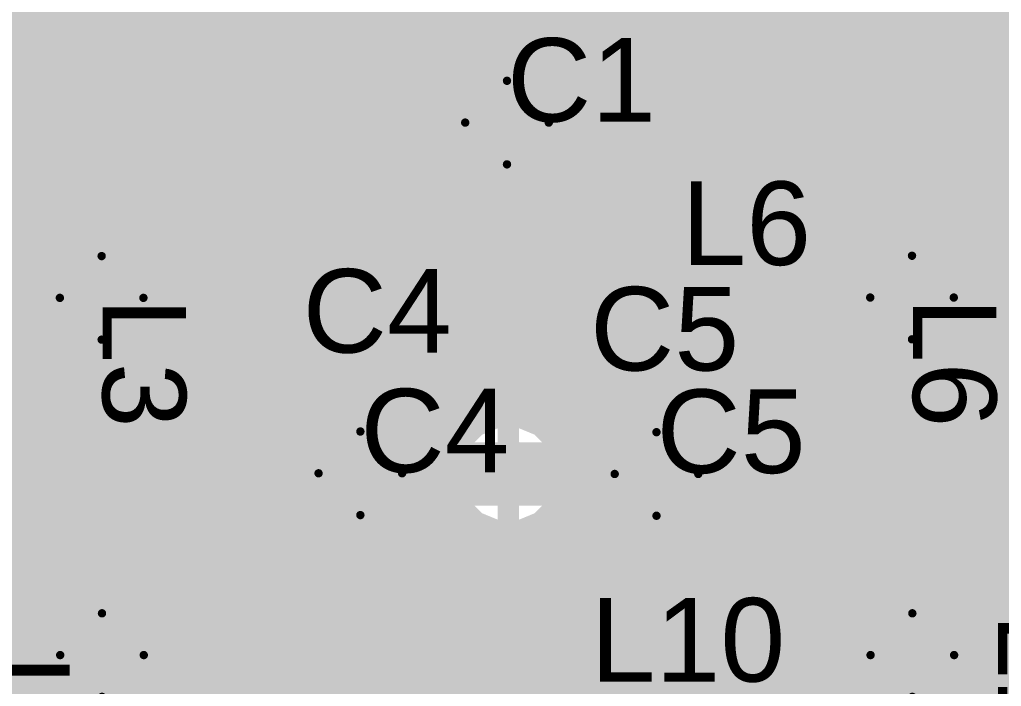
# Model space of a CAD drawing. Header units: inches. Extents: x -7.9 to 57.8, y -0.2 to 50.3.
# Drawn here: x 6.64 to 18.39, y 20.5 to 28.48 of the extents above; entities that cross this region are included whole.
import ezdxf

# ---------------------------------------------------------------- set-up
doc = ezdxf.new("R2010")
doc.units = ezdxf.units.IN
for name, color, linetype in [('Bottom Layer', 5, 'Continuous'), ('Bottom Solder', 6, 'Continuous'), ('Top 3D Body', 56, 'Continuous'), ('Top Assembly', 56, 'Continuous'), ('Top Component Center', 56, 'Continuous'), ('Top Courtyard', 56, 'Continuous'), ('Top Layer', 1, 'Continuous'), ('Top Overlay', 2, 'Continuous'), ('Top Paste', 8, 'Continuous'), ('Top Solder', 216, 'Continuous'), ('Via Holes', 16, 'Continuous')]:
    doc.layers.add(name, color=color, linetype=linetype)
doc.styles.add('Arial', font='', dxfattribs={"height": 0.2})
doc.styles.get('Arial').set_extended_font_data('Arial')

# ---------------------------------------------------------------- blocks, each defined once
blk = doc.blocks.new('FP_GJM155_0_05_IPC_C_1')
at = {"layer": 'Top Layer'}
for points in [[(-0.636, 0.236), (-0.121, 0.236), (-0.121, -0.236), (-0.636, -0.236)], [(0.121, 0.236), (0.636, 0.236), (0.636, -0.236), (0.121, -0.236)]]:
    blk.add_hatch(color=1, dxfattribs=at).paths.add_polyline_path(points)
at = {"layer": 'Top Paste'}
for points in [[(-0.636, 0.236), (-0.121, 0.236), (-0.121, -0.236), (-0.636, -0.236)], [(0.121, 0.236), (0.636, 0.236), (0.636, -0.236), (0.121, -0.236)]]:
    blk.add_hatch(color=8, dxfattribs=at).paths.add_polyline_path(points)
at = {"layer": 'Top Solder'}
for points in [[(-0.636, 0.236), (-0.121, 0.236), (-0.121, -0.236), (-0.636, -0.236)], [(0.121, 0.236), (0.636, 0.236), (0.636, -0.236), (0.121, -0.236)]]:
    blk.add_hatch(color=216, dxfattribs=at).paths.add_polyline_path(points)
at = {"layer": 'Top 3D Body', "const_width": 0.2}
for points in [[(-0.5, -0.25), (-0.5, 0.25)], [(-0.5, 0.25), (0.5, 0.25)], [(0.5, -0.25), (0.5, 0.25)], [(-0.5, -0.25), (0.5, -0.25)]]:
    blk.add_lwpolyline(points, dxfattribs=at)
at = {"layer": 'Top 3D Body', "const_width": 0.1}
for points in [[(-0.55, 0.25, 1), (-0.45, 0.25, 1)], [(-0.55, 0.25, 1), (-0.45, 0.25, 1)], [(0.45, 0.25, 1), (0.55, 0.25, 1)], [(0.45, 0.25, 1), (0.55, 0.25, 1)], [(-0.55, -0.25, 1), (-0.45, -0.25, 1)], [(-0.55, -0.25, 1), (-0.45, -0.25, 1)], [(0.45, -0.25, 1), (0.55, -0.25, 1)], [(0.45, -0.25, 1), (0.55, -0.25, 1)]]:
    blk.add_lwpolyline(points, format="xyb", close=True, dxfattribs=at)
at = {"layer": 'Top Assembly', "const_width": 0.2}
for points in [[(-0.736, -0.375), (-0.736, 0.375)], [(-0.736, 0.375), (0.736, 0.375)], [(0.736, -0.375), (0.736, 0.375)], [(-0.736, -0.375), (0.736, -0.375)]]:
    blk.add_lwpolyline(points, dxfattribs=at)
at = {"layer": 'Top Assembly', "const_width": 0.1}
for points in [[(-0.786, 0.375, 1), (-0.686, 0.375, 1)], [(-0.786, 0.375, 1), (-0.686, 0.375, 1)], [(0.686, 0.375, 1), (0.786, 0.375, 1)], [(0.686, 0.375, 1), (0.786, 0.375, 1)], [(-0.786, -0.375, 1), (-0.686, -0.375, 1)], [(-0.786, -0.375, 1), (-0.686, -0.375, 1)], [(0.686, -0.375, 1), (0.786, -0.375, 1)], [(0.686, -0.375, 1), (0.786, -0.375, 1)]]:
    blk.add_lwpolyline(points, format="xyb", close=True, dxfattribs=at)
at = {"layer": 'Top Component Center', "const_width": 0.1}
for points in [[(0, -0.5), (0, 0.5)], [(-0.5, 0), (0.5, 0)]]:
    blk.add_lwpolyline(points, dxfattribs=at)
at = {"layer": 'Top Component Center', "const_width": 0.05}
for points in [[(-0.025, 0.5, 1), (0.025, 0.5, 1)], [(-0.525, 0, 1), (-0.475, 0, 1)], [(0.475, 0, 1), (0.525, 0, 1)], [(-0.025, -0.5, 1), (0.025, -0.5, 1)]]:
    blk.add_lwpolyline(points, format="xyb", close=True, dxfattribs=at)
at = {"layer": 'Top Courtyard', "const_width": 0.2}
for points in [[(-0.736, -0.375), (-0.736, 0.375)], [(-0.736, 0.375), (0.736, 0.375)], [(0.736, -0.375), (0.736, 0.375)], [(-0.736, -0.375), (0.736, -0.375)]]:
    blk.add_lwpolyline(points, dxfattribs=at)
at = {"layer": 'Top Courtyard', "const_width": 0.1}
for points in [[(-0.786, 0.375, 1), (-0.686, 0.375, 1)], [(-0.786, 0.375, 1), (-0.686, 0.375, 1)], [(0.686, 0.375, 1), (0.786, 0.375, 1)], [(0.686, 0.375, 1), (0.786, 0.375, 1)], [(-0.786, -0.375, 1), (-0.686, -0.375, 1)], [(-0.786, -0.375, 1), (-0.686, -0.375, 1)], [(0.686, -0.375, 1), (0.786, -0.375, 1)], [(0.686, -0.375, 1), (0.786, -0.375, 1)]]:
    blk.add_lwpolyline(points, format="xyb", close=True, dxfattribs=at)
at = {"layer": 'Top Overlay', "const_width": 0.2}
for points in [[(-0.636, 0.675), (0.636, 0.675)], [(-0.636, -0.675), (0.636, -0.675)]]:
    blk.add_lwpolyline(points, dxfattribs=at)
at = {"layer": 'Top Overlay', "const_width": 0.1}
for points in [[(-0.686, 0.675, 1), (-0.586, 0.675, 1)], [(0.586, 0.675, 1), (0.686, 0.675, 1)], [(-0.686, -0.675, 1), (-0.586, -0.675, 1)], [(0.586, -0.675, 1), (0.686, -0.675, 1)]]:
    blk.add_lwpolyline(points, format="xyb", close=True, dxfattribs=at)
at = {"layer": 'Top Assembly', "style": 'Arial'}
blk.add_text('C4', height=1, dxfattribs=at).set_placement((0, 0.011))
blk = doc.blocks.new('FP_LQG15WH_02_IPC_A_17')
at = {"layer": 'Top Layer'}
for points in [[(-0.836, 0.386), (-0.209, 0.386), (-0.209, -0.386), (-0.836, -0.386)], [(0.209, 0.386), (0.836, 0.386), (0.836, -0.386), (0.209, -0.386)]]:
    blk.add_hatch(color=1, dxfattribs=at).paths.add_polyline_path(points)
at = {"layer": 'Top Paste'}
for points in [[(-0.836, 0.386), (-0.209, 0.386), (-0.209, -0.386), (-0.836, -0.386)], [(0.209, 0.386), (0.836, 0.386), (0.836, -0.386), (0.209, -0.386)]]:
    blk.add_hatch(color=8, dxfattribs=at).paths.add_polyline_path(points)
at = {"layer": 'Top Solder'}
for points in [[(-0.836, 0.386), (-0.209, 0.386), (-0.209, -0.386), (-0.836, -0.386)], [(0.209, 0.386), (0.836, 0.386), (0.836, -0.386), (0.209, -0.386)]]:
    blk.add_hatch(color=216, dxfattribs=at).paths.add_polyline_path(points)
at = {"layer": 'Top 3D Body', "const_width": 0.2}
for points in [[(0.5, 0.3), (-0.5, 0.3)], [(-0.5, -0.3), (-0.5, 0.3)], [(0.5, -0.3), (0.5, 0.3)], [(0.5, -0.3), (-0.5, -0.3)]]:
    blk.add_lwpolyline(points, dxfattribs=at)
at = {"layer": 'Top 3D Body', "const_width": 0.1}
for points in [[(-0.55, 0.3, 1), (-0.45, 0.3, 1)], [(-0.55, 0.3, 1), (-0.45, 0.3, 1)], [(0.45, 0.3, 1), (0.55, 0.3, 1)], [(0.45, 0.3, 1), (0.55, 0.3, 1)], [(-0.55, -0.3, 1), (-0.45, -0.3, 1)], [(-0.55, -0.3, 1), (-0.45, -0.3, 1)], [(0.45, -0.3, 1), (0.55, -0.3, 1)], [(0.45, -0.3, 1), (0.55, -0.3, 1)]]:
    blk.add_lwpolyline(points, format="xyb", close=True, dxfattribs=at)
at = {"layer": 'Top Assembly', "const_width": 0.2}
for points in [[(1.036, 0.586), (-1.036, 0.586)], [(-1.036, -0.586), (-1.036, 0.586)], [(1.036, -0.586), (1.036, 0.586)], [(1.036, -0.586), (-1.036, -0.586)]]:
    blk.add_lwpolyline(points, dxfattribs=at)
at = {"layer": 'Top Assembly', "const_width": 0.1}
for points in [[(-1.086, 0.586, 1), (-0.986, 0.586, 1)], [(-1.086, 0.586, 1), (-0.986, 0.586, 1)], [(0.986, 0.586, 1), (1.086, 0.586, 1)], [(0.986, 0.586, 1), (1.086, 0.586, 1)], [(-1.086, -0.586, 1), (-0.986, -0.586, 1)], [(-1.086, -0.586, 1), (-0.986, -0.586, 1)], [(0.986, -0.586, 1), (1.086, -0.586, 1)], [(0.986, -0.586, 1), (1.086, -0.586, 1)]]:
    blk.add_lwpolyline(points, format="xyb", close=True, dxfattribs=at)
at = {"layer": 'Top Component Center', "const_width": 0.1}
for points in [[(0, -0.5), (0, 0.5)], [(0.5, 0), (-0.5, 0)]]:
    blk.add_lwpolyline(points, dxfattribs=at)
at = {"layer": 'Top Component Center', "const_width": 0.05}
for points in [[(-0.025, 0.5, 1), (0.025, 0.5, 1)], [(-0.525, 0, 1), (-0.475, 0, 1)], [(0.475, 0, 1), (0.525, 0, 1)], [(-0.025, -0.5, 1), (0.025, -0.5, 1)]]:
    blk.add_lwpolyline(points, format="xyb", close=True, dxfattribs=at)
at = {"layer": 'Top Courtyard', "const_width": 0.2}
for points in [[(1.036, 0.586), (-1.036, 0.586)], [(-1.036, -0.586), (-1.036, 0.586)], [(1.036, -0.586), (1.036, 0.586)], [(1.036, -0.586), (-1.036, -0.586)]]:
    blk.add_lwpolyline(points, dxfattribs=at)
at = {"layer": 'Top Courtyard', "const_width": 0.1}
for points in [[(-1.086, 0.586, 1), (-0.986, 0.586, 1)], [(-1.086, 0.586, 1), (-0.986, 0.586, 1)], [(0.986, 0.586, 1), (1.086, 0.586, 1)], [(0.986, 0.586, 1), (1.086, 0.586, 1)], [(-1.086, -0.586, 1), (-0.986, -0.586, 1)], [(-1.086, -0.586, 1), (-0.986, -0.586, 1)], [(0.986, -0.586, 1), (1.086, -0.586, 1)], [(0.986, -0.586, 1), (1.086, -0.586, 1)]]:
    blk.add_lwpolyline(points, format="xyb", close=True, dxfattribs=at)
at = {"layer": 'Top Overlay', "const_width": 0.2}
for points in [[(0.836, 0.786), (-0.836, 0.786)], [(0.836, -0.786), (-0.836, -0.786)]]:
    blk.add_lwpolyline(points, dxfattribs=at)
at = {"layer": 'Top Overlay'}
for points, const_width in [([(-0.886, 0.786, 1), (-0.786, 0.786, 1)], 0.1), ([(0.786, 0.786, 1), (0.886, 0.786, 1)], 0.1), ([(-1.411, 0, 1), (-1.661, 0, 1)], 0.25), ([(-1.724, 0, 1), (-1.599, 0, 1)], 0.125), ([(-1.474, 0, 1), (-1.349, 0, 1)], 0.125), ([(-0.886, -0.786, 1), (-0.786, -0.786, 1)], 0.1), ([(0.786, -0.786, 1), (0.886, -0.786, 1)], 0.1)]:
    blk.add_lwpolyline(points, format="xyb", close=True, dxfattribs=dict(at, const_width=const_width))
at = {"layer": 'Top Assembly', "style": 'Arial'}
blk.add_text('L8', height=1, dxfattribs=at).set_placement((0, -1.386))
blk = doc.blocks.new('FP_LQG15WH_02_IPC_A_18')
at = {"layer": 'Top Layer'}
for points in [[(-0.836, 0.386), (-0.209, 0.386), (-0.209, -0.386), (-0.836, -0.386)], [(0.209, 0.386), (0.836, 0.386), (0.836, -0.386), (0.209, -0.386)]]:
    blk.add_hatch(color=1, dxfattribs=at).paths.add_polyline_path(points)
at = {"layer": 'Top Paste'}
for points in [[(-0.836, 0.386), (-0.209, 0.386), (-0.209, -0.386), (-0.836, -0.386)], [(0.209, 0.386), (0.836, 0.386), (0.836, -0.386), (0.209, -0.386)]]:
    blk.add_hatch(color=8, dxfattribs=at).paths.add_polyline_path(points)
at = {"layer": 'Top Solder'}
for points in [[(-0.836, 0.386), (-0.209, 0.386), (-0.209, -0.386), (-0.836, -0.386)], [(0.209, 0.386), (0.836, 0.386), (0.836, -0.386), (0.209, -0.386)]]:
    blk.add_hatch(color=216, dxfattribs=at).paths.add_polyline_path(points)
at = {"layer": 'Top 3D Body', "const_width": 0.2}
for points in [[(-0.5, -0.3), (-0.5, 0.3)], [(0.5, 0.3), (-0.5, 0.3)], [(0.5, -0.3), (0.5, 0.3)], [(0.5, -0.3), (-0.5, -0.3)]]:
    blk.add_lwpolyline(points, dxfattribs=at)
at = {"layer": 'Top 3D Body', "const_width": 0.1}
for points in [[(-0.55, 0.3, 1), (-0.45, 0.3, 1)], [(-0.55, 0.3, 1), (-0.45, 0.3, 1)], [(0.45, 0.3, 1), (0.55, 0.3, 1)], [(0.45, 0.3, 1), (0.55, 0.3, 1)], [(-0.55, -0.3, 1), (-0.45, -0.3, 1)], [(-0.55, -0.3, 1), (-0.45, -0.3, 1)], [(0.45, -0.3, 1), (0.55, -0.3, 1)], [(0.45, -0.3, 1), (0.55, -0.3, 1)]]:
    blk.add_lwpolyline(points, format="xyb", close=True, dxfattribs=at)
at = {"layer": 'Top Assembly', "const_width": 0.2}
for points in [[(-1.036, -0.586), (-1.036, 0.586)], [(1.036, 0.586), (-1.036, 0.586)], [(1.036, -0.586), (1.036, 0.586)], [(1.036, -0.586), (-1.036, -0.586)]]:
    blk.add_lwpolyline(points, dxfattribs=at)
at = {"layer": 'Top Assembly', "const_width": 0.1}
for points in [[(-1.086, 0.586, 1), (-0.986, 0.586, 1)], [(-1.086, 0.586, 1), (-0.986, 0.586, 1)], [(0.986, 0.586, 1), (1.086, 0.586, 1)], [(0.986, 0.586, 1), (1.086, 0.586, 1)], [(-1.086, -0.586, 1), (-0.986, -0.586, 1)], [(-1.086, -0.586, 1), (-0.986, -0.586, 1)], [(0.986, -0.586, 1), (1.086, -0.586, 1)], [(0.986, -0.586, 1), (1.086, -0.586, 1)]]:
    blk.add_lwpolyline(points, format="xyb", close=True, dxfattribs=at)
at = {"layer": 'Top Component Center', "const_width": 0.1}
for points in [[(0, -0.5), (0, 0.5)], [(0.5, 0), (-0.5, 0)]]:
    blk.add_lwpolyline(points, dxfattribs=at)
at = {"layer": 'Top Component Center', "const_width": 0.05}
for points in [[(-0.025, 0.5, 1), (0.025, 0.5, 1)], [(-0.525, 0, 1), (-0.475, 0, 1)], [(0.475, 0, 1), (0.525, 0, 1)], [(-0.025, -0.5, 1), (0.025, -0.5, 1)]]:
    blk.add_lwpolyline(points, format="xyb", close=True, dxfattribs=at)
at = {"layer": 'Top Courtyard', "const_width": 0.2}
for points in [[(-1.036, -0.586), (-1.036, 0.586)], [(1.036, 0.586), (-1.036, 0.586)], [(1.036, -0.586), (1.036, 0.586)], [(1.036, -0.586), (-1.036, -0.586)]]:
    blk.add_lwpolyline(points, dxfattribs=at)
at = {"layer": 'Top Courtyard', "const_width": 0.1}
for points in [[(-1.086, 0.586, 1), (-0.986, 0.586, 1)], [(-1.086, 0.586, 1), (-0.986, 0.586, 1)], [(0.986, 0.586, 1), (1.086, 0.586, 1)], [(0.986, 0.586, 1), (1.086, 0.586, 1)], [(-1.086, -0.586, 1), (-0.986, -0.586, 1)], [(-1.086, -0.586, 1), (-0.986, -0.586, 1)], [(0.986, -0.586, 1), (1.086, -0.586, 1)], [(0.986, -0.586, 1), (1.086, -0.586, 1)]]:
    blk.add_lwpolyline(points, format="xyb", close=True, dxfattribs=at)
at = {"layer": 'Top Overlay', "const_width": 0.2}
for points in [[(0.836, 0.786), (-0.836, 0.786)], [(0.836, -0.786), (-0.836, -0.786)]]:
    blk.add_lwpolyline(points, dxfattribs=at)
at = {"layer": 'Top Overlay'}
for points, const_width in [([(-0.886, 0.786, 1), (-0.786, 0.786, 1)], 0.1), ([(0.786, 0.786, 1), (0.886, 0.786, 1)], 0.1), ([(-1.411, 0, 1), (-1.661, 0, 1)], 0.25), ([(-1.724, 0, 1), (-1.599, 0, 1)], 0.125), ([(-1.474, 0, 1), (-1.349, 0, 1)], 0.125), ([(-0.886, -0.786, 1), (-0.786, -0.786, 1)], 0.1), ([(0.786, -0.786, 1), (0.886, -0.786, 1)], 0.1)]:
    blk.add_lwpolyline(points, format="xyb", close=True, dxfattribs=dict(at, const_width=const_width))
at = {"layer": 'Top Assembly', "style": 'Arial'}
blk.add_text('L10', height=1, dxfattribs=at).set_placement((-0.5, 1.027))
blk = doc.blocks.new('FP_GJM155_0_05_IPC_C_20')
at = {"layer": 'Top Layer'}
for points in [[(-0.636, 0.236), (-0.121, 0.236), (-0.121, -0.236), (-0.636, -0.236)], [(0.121, 0.236), (0.636, 0.236), (0.636, -0.236), (0.121, -0.236)]]:
    blk.add_hatch(color=1, dxfattribs=at).paths.add_polyline_path(points)
at = {"layer": 'Top Paste'}
for points in [[(-0.636, 0.236), (-0.121, 0.236), (-0.121, -0.236), (-0.636, -0.236)], [(0.121, 0.236), (0.636, 0.236), (0.636, -0.236), (0.121, -0.236)]]:
    blk.add_hatch(color=8, dxfattribs=at).paths.add_polyline_path(points)
at = {"layer": 'Top Solder'}
for points in [[(-0.636, 0.236), (-0.121, 0.236), (-0.121, -0.236), (-0.636, -0.236)], [(0.121, 0.236), (0.636, 0.236), (0.636, -0.236), (0.121, -0.236)]]:
    blk.add_hatch(color=216, dxfattribs=at).paths.add_polyline_path(points)
at = {"layer": 'Top 3D Body', "const_width": 0.2}
for points in [[(-0.5, -0.25), (-0.5, 0.25)], [(-0.5, 0.25), (0.5, 0.25)], [(0.5, -0.25), (0.5, 0.25)], [(-0.5, -0.25), (0.5, -0.25)]]:
    blk.add_lwpolyline(points, dxfattribs=at)
at = {"layer": 'Top 3D Body', "const_width": 0.1}
for points in [[(-0.55, 0.25, 1), (-0.45, 0.25, 1)], [(-0.55, 0.25, 1), (-0.45, 0.25, 1)], [(0.45, 0.25, 1), (0.55, 0.25, 1)], [(0.45, 0.25, 1), (0.55, 0.25, 1)], [(-0.55, -0.25, 1), (-0.45, -0.25, 1)], [(-0.55, -0.25, 1), (-0.45, -0.25, 1)], [(0.45, -0.25, 1), (0.55, -0.25, 1)], [(0.45, -0.25, 1), (0.55, -0.25, 1)]]:
    blk.add_lwpolyline(points, format="xyb", close=True, dxfattribs=at)
at = {"layer": 'Top Assembly', "const_width": 0.2}
for points in [[(-0.736, -0.375), (-0.736, 0.375)], [(-0.736, 0.375), (0.736, 0.375)], [(0.736, -0.375), (0.736, 0.375)], [(-0.736, -0.375), (0.736, -0.375)]]:
    blk.add_lwpolyline(points, dxfattribs=at)
at = {"layer": 'Top Assembly', "const_width": 0.1}
for points in [[(-0.786, 0.375, 1), (-0.686, 0.375, 1)], [(-0.786, 0.375, 1), (-0.686, 0.375, 1)], [(0.686, 0.375, 1), (0.786, 0.375, 1)], [(0.686, 0.375, 1), (0.786, 0.375, 1)], [(-0.786, -0.375, 1), (-0.686, -0.375, 1)], [(-0.786, -0.375, 1), (-0.686, -0.375, 1)], [(0.686, -0.375, 1), (0.786, -0.375, 1)], [(0.686, -0.375, 1), (0.786, -0.375, 1)]]:
    blk.add_lwpolyline(points, format="xyb", close=True, dxfattribs=at)
at = {"layer": 'Top Component Center', "const_width": 0.1}
for points in [[(0, -0.5), (0, 0.5)], [(-0.5, 0), (0.5, 0)]]:
    blk.add_lwpolyline(points, dxfattribs=at)
at = {"layer": 'Top Component Center', "const_width": 0.05}
for points in [[(-0.025, 0.5, 1), (0.025, 0.5, 1)], [(-0.525, 0, 1), (-0.475, 0, 1)], [(0.475, 0, 1), (0.525, 0, 1)], [(-0.025, -0.5, 1), (0.025, -0.5, 1)]]:
    blk.add_lwpolyline(points, format="xyb", close=True, dxfattribs=at)
at = {"layer": 'Top Courtyard', "const_width": 0.2}
for points in [[(-0.736, -0.375), (-0.736, 0.375)], [(-0.736, 0.375), (0.736, 0.375)], [(0.736, -0.375), (0.736, 0.375)], [(-0.736, -0.375), (0.736, -0.375)]]:
    blk.add_lwpolyline(points, dxfattribs=at)
at = {"layer": 'Top Courtyard', "const_width": 0.1}
for points in [[(-0.786, 0.375, 1), (-0.686, 0.375, 1)], [(-0.786, 0.375, 1), (-0.686, 0.375, 1)], [(0.686, 0.375, 1), (0.786, 0.375, 1)], [(0.686, 0.375, 1), (0.786, 0.375, 1)], [(-0.786, -0.375, 1), (-0.686, -0.375, 1)], [(-0.786, -0.375, 1), (-0.686, -0.375, 1)], [(0.686, -0.375, 1), (0.786, -0.375, 1)], [(0.686, -0.375, 1), (0.786, -0.375, 1)]]:
    blk.add_lwpolyline(points, format="xyb", close=True, dxfattribs=at)
at = {"layer": 'Top Overlay', "const_width": 0.2}
for points in [[(-0.636, 0.675), (0.636, 0.675)], [(-0.636, -0.675), (0.636, -0.675)]]:
    blk.add_lwpolyline(points, dxfattribs=at)
at = {"layer": 'Top Overlay', "const_width": 0.1}
for points in [[(-0.686, 0.675, 1), (-0.586, 0.675, 1)], [(0.586, 0.675, 1), (0.686, 0.675, 1)], [(-0.686, -0.675, 1), (-0.586, -0.675, 1)], [(0.586, -0.675, 1), (0.686, -0.675, 1)]]:
    blk.add_lwpolyline(points, format="xyb", close=True, dxfattribs=at)
at = {"layer": 'Top Assembly', "style": 'Arial'}
blk.add_text('C1', height=1, dxfattribs=at).set_placement((0, 0.011))
blk = doc.blocks.new('FP_GJM155_0_05_IPC_C_21')
at = {"layer": 'Top Layer'}
for points in [[(-0.636, 0.236), (-0.121, 0.236), (-0.121, -0.236), (-0.636, -0.236)], [(0.121, 0.236), (0.636, 0.236), (0.636, -0.236), (0.121, -0.236)]]:
    blk.add_hatch(color=1, dxfattribs=at).paths.add_polyline_path(points)
at = {"layer": 'Top Paste'}
for points in [[(-0.636, 0.236), (-0.121, 0.236), (-0.121, -0.236), (-0.636, -0.236)], [(0.121, 0.236), (0.636, 0.236), (0.636, -0.236), (0.121, -0.236)]]:
    blk.add_hatch(color=8, dxfattribs=at).paths.add_polyline_path(points)
at = {"layer": 'Top Solder'}
for points in [[(-0.636, 0.236), (-0.121, 0.236), (-0.121, -0.236), (-0.636, -0.236)], [(0.121, 0.236), (0.636, 0.236), (0.636, -0.236), (0.121, -0.236)]]:
    blk.add_hatch(color=216, dxfattribs=at).paths.add_polyline_path(points)
at = {"layer": 'Top 3D Body', "const_width": 0.2}
for points in [[(-0.5, -0.25), (-0.5, 0.25)], [(-0.5, 0.25), (0.5, 0.25)], [(0.5, -0.25), (0.5, 0.25)], [(-0.5, -0.25), (0.5, -0.25)]]:
    blk.add_lwpolyline(points, dxfattribs=at)
at = {"layer": 'Top 3D Body', "const_width": 0.1}
for points in [[(-0.55, 0.25, 1), (-0.45, 0.25, 1)], [(-0.55, 0.25, 1), (-0.45, 0.25, 1)], [(0.45, 0.25, 1), (0.55, 0.25, 1)], [(0.45, 0.25, 1), (0.55, 0.25, 1)], [(-0.55, -0.25, 1), (-0.45, -0.25, 1)], [(-0.55, -0.25, 1), (-0.45, -0.25, 1)], [(0.45, -0.25, 1), (0.55, -0.25, 1)], [(0.45, -0.25, 1), (0.55, -0.25, 1)]]:
    blk.add_lwpolyline(points, format="xyb", close=True, dxfattribs=at)
at = {"layer": 'Top Assembly', "const_width": 0.2}
for points in [[(-0.736, -0.375), (-0.736, 0.375)], [(-0.736, 0.375), (0.736, 0.375)], [(0.736, -0.375), (0.736, 0.375)], [(-0.736, -0.375), (0.736, -0.375)]]:
    blk.add_lwpolyline(points, dxfattribs=at)
at = {"layer": 'Top Assembly', "const_width": 0.1}
for points in [[(-0.786, 0.375, 1), (-0.686, 0.375, 1)], [(-0.786, 0.375, 1), (-0.686, 0.375, 1)], [(0.686, 0.375, 1), (0.786, 0.375, 1)], [(0.686, 0.375, 1), (0.786, 0.375, 1)], [(-0.786, -0.375, 1), (-0.686, -0.375, 1)], [(-0.786, -0.375, 1), (-0.686, -0.375, 1)], [(0.686, -0.375, 1), (0.786, -0.375, 1)], [(0.686, -0.375, 1), (0.786, -0.375, 1)]]:
    blk.add_lwpolyline(points, format="xyb", close=True, dxfattribs=at)
at = {"layer": 'Top Component Center', "const_width": 0.1}
for points in [[(0, -0.5), (0, 0.5)], [(-0.5, 0), (0.5, 0)]]:
    blk.add_lwpolyline(points, dxfattribs=at)
at = {"layer": 'Top Component Center', "const_width": 0.05}
for points in [[(-0.025, 0.5, 1), (0.025, 0.5, 1)], [(-0.525, 0, 1), (-0.475, 0, 1)], [(0.475, 0, 1), (0.525, 0, 1)], [(-0.025, -0.5, 1), (0.025, -0.5, 1)]]:
    blk.add_lwpolyline(points, format="xyb", close=True, dxfattribs=at)
at = {"layer": 'Top Courtyard', "const_width": 0.2}
for points in [[(-0.736, -0.375), (-0.736, 0.375)], [(-0.736, 0.375), (0.736, 0.375)], [(0.736, -0.375), (0.736, 0.375)], [(-0.736, -0.375), (0.736, -0.375)]]:
    blk.add_lwpolyline(points, dxfattribs=at)
at = {"layer": 'Top Courtyard', "const_width": 0.1}
for points in [[(-0.786, 0.375, 1), (-0.686, 0.375, 1)], [(-0.786, 0.375, 1), (-0.686, 0.375, 1)], [(0.686, 0.375, 1), (0.786, 0.375, 1)], [(0.686, 0.375, 1), (0.786, 0.375, 1)], [(-0.786, -0.375, 1), (-0.686, -0.375, 1)], [(-0.786, -0.375, 1), (-0.686, -0.375, 1)], [(0.686, -0.375, 1), (0.786, -0.375, 1)], [(0.686, -0.375, 1), (0.786, -0.375, 1)]]:
    blk.add_lwpolyline(points, format="xyb", close=True, dxfattribs=at)
at = {"layer": 'Top Overlay', "const_width": 0.2}
for points in [[(-0.636, 0.675), (0.636, 0.675)], [(-0.636, -0.675), (0.636, -0.675)]]:
    blk.add_lwpolyline(points, dxfattribs=at)
at = {"layer": 'Top Overlay', "const_width": 0.1}
for points in [[(-0.686, 0.675, 1), (-0.586, 0.675, 1)], [(0.586, 0.675, 1), (0.686, 0.675, 1)], [(-0.686, -0.675, 1), (-0.586, -0.675, 1)], [(0.586, -0.675, 1), (0.686, -0.675, 1)]]:
    blk.add_lwpolyline(points, format="xyb", close=True, dxfattribs=at)
at = {"layer": 'Top Assembly', "style": 'Arial'}
blk.add_text('C5', height=1, dxfattribs=at).set_placement((0, 0.011))
blk = doc.blocks.new('FP_LQW15AN_80_MFG_24')
at = {"layer": 'Top Layer'}
for points in [[(-0.71, 0.33), (-0.3, 0.33), (-0.3, -0.33), (-0.71, -0.33)], [(0.3, 0.33), (0.71, 0.33), (0.71, -0.33), (0.3, -0.33)]]:
    blk.add_hatch(color=1, dxfattribs=at).paths.add_polyline_path(points)
at = {"layer": 'Top Paste'}
for points in [[(-0.71, 0.33), (-0.3, 0.33), (-0.3, -0.33), (-0.71, -0.33)], [(0.3, 0.33), (0.71, 0.33), (0.71, -0.33), (0.3, -0.33)]]:
    blk.add_hatch(color=8, dxfattribs=at).paths.add_polyline_path(points)
at = {"layer": 'Top Solder'}
for points in [[(-0.71, 0.33), (-0.3, 0.33), (-0.3, -0.33), (-0.71, -0.33)], [(0.3, 0.33), (0.71, 0.33), (0.71, -0.33), (0.3, -0.33)]]:
    blk.add_hatch(color=216, dxfattribs=at).paths.add_polyline_path(points)
at = {"layer": 'Top 3D Body', "const_width": 0.2}
for points in [[(-0.55, -0.35), (-0.55, 0.35)], [(0.55, 0.35), (-0.55, 0.35)], [(0.55, -0.35), (0.55, 0.35)], [(0.55, -0.35), (-0.55, -0.35)]]:
    blk.add_lwpolyline(points, dxfattribs=at)
at = {"layer": 'Top 3D Body', "const_width": 0.1}
for points in [[(-0.6, 0.35, 1), (-0.5, 0.35, 1)], [(-0.6, 0.35, 1), (-0.5, 0.35, 1)], [(0.5, 0.35, 1), (0.6, 0.35, 1)], [(0.5, 0.35, 1), (0.6, 0.35, 1)], [(-0.6, -0.35, 1), (-0.5, -0.35, 1)], [(-0.6, -0.35, 1), (-0.5, -0.35, 1)], [(0.5, -0.35, 1), (0.6, -0.35, 1)], [(0.5, -0.35, 1), (0.6, -0.35, 1)]]:
    blk.add_lwpolyline(points, format="xyb", close=True, dxfattribs=at)
at = {"layer": 'Top Assembly', "const_width": 0.2}
for points in [[(-0.81, -0.45), (-0.81, 0.45)], [(0.81, 0.45), (-0.81, 0.45)], [(0.81, -0.45), (0.81, 0.45)], [(0.81, -0.45), (-0.81, -0.45)]]:
    blk.add_lwpolyline(points, dxfattribs=at)
at = {"layer": 'Top Assembly', "const_width": 0.1}
for points in [[(-0.86, 0.45, 1), (-0.76, 0.45, 1)], [(-0.86, 0.45, 1), (-0.76, 0.45, 1)], [(0.76, 0.45, 1), (0.86, 0.45, 1)], [(0.76, 0.45, 1), (0.86, 0.45, 1)], [(-0.86, -0.45, 1), (-0.76, -0.45, 1)], [(-0.86, -0.45, 1), (-0.76, -0.45, 1)], [(0.76, -0.45, 1), (0.86, -0.45, 1)], [(0.76, -0.45, 1), (0.86, -0.45, 1)]]:
    blk.add_lwpolyline(points, format="xyb", close=True, dxfattribs=at)
at = {"layer": 'Top Component Center', "const_width": 0.1}
for points in [[(0, -0.5), (0, 0.5)], [(0.5, 0), (-0.5, 0)]]:
    blk.add_lwpolyline(points, dxfattribs=at)
at = {"layer": 'Top Component Center', "const_width": 0.05}
for points in [[(-0.025, 0.5, 1), (0.025, 0.5, 1)], [(-0.525, 0, 1), (-0.475, 0, 1)], [(0.475, 0, 1), (0.525, 0, 1)], [(-0.025, -0.5, 1), (0.025, -0.5, 1)]]:
    blk.add_lwpolyline(points, format="xyb", close=True, dxfattribs=at)
at = {"layer": 'Top Courtyard', "const_width": 0.2}
for points in [[(-0.81, -0.45), (-0.81, 0.45)], [(0.81, 0.45), (-0.81, 0.45)], [(0.81, -0.45), (0.81, 0.45)], [(0.81, -0.45), (-0.81, -0.45)]]:
    blk.add_lwpolyline(points, dxfattribs=at)
at = {"layer": 'Top Courtyard', "const_width": 0.1}
for points in [[(-0.86, 0.45, 1), (-0.76, 0.45, 1)], [(-0.86, 0.45, 1), (-0.76, 0.45, 1)], [(0.76, 0.45, 1), (0.86, 0.45, 1)], [(0.76, 0.45, 1), (0.86, 0.45, 1)], [(-0.86, -0.45, 1), (-0.76, -0.45, 1)], [(-0.86, -0.45, 1), (-0.76, -0.45, 1)], [(0.76, -0.45, 1), (0.86, -0.45, 1)], [(0.76, -0.45, 1), (0.86, -0.45, 1)]]:
    blk.add_lwpolyline(points, format="xyb", close=True, dxfattribs=at)
at = {"layer": 'Top Overlay', "const_width": 0.2}
for points in [[(0.55, 0.75), (-0.55, 0.75)], [(0.545, -0.741), (-0.555, -0.741)]]:
    blk.add_lwpolyline(points, dxfattribs=at)
at = {"layer": 'Top Overlay', "const_width": 0.1}
for points in [[(-0.6, 0.75, 1), (-0.5, 0.75, 1)], [(0.5, 0.75, 1), (0.6, 0.75, 1)], [(-0.605, -0.741, 1), (-0.505, -0.741, 1)], [(0.495, -0.741, 1), (0.595, -0.741, 1)]]:
    blk.add_lwpolyline(points, format="xyb", close=True, dxfattribs=at)
at = {"layer": 'Top Assembly', "style": 'Arial'}
blk.add_text('L3', height=1, dxfattribs=at).set_placement((0, 0.011))
blk = doc.blocks.new('FP_LQW15AN_80_MFG_25')
at = {"layer": 'Top Layer'}
for points in [[(-0.71, 0.33), (-0.3, 0.33), (-0.3, -0.33), (-0.71, -0.33)], [(0.3, 0.33), (0.71, 0.33), (0.71, -0.33), (0.3, -0.33)]]:
    blk.add_hatch(color=1, dxfattribs=at).paths.add_polyline_path(points)
at = {"layer": 'Top Paste'}
for points in [[(-0.71, 0.33), (-0.3, 0.33), (-0.3, -0.33), (-0.71, -0.33)], [(0.3, 0.33), (0.71, 0.33), (0.71, -0.33), (0.3, -0.33)]]:
    blk.add_hatch(color=8, dxfattribs=at).paths.add_polyline_path(points)
at = {"layer": 'Top Solder'}
for points in [[(-0.71, 0.33), (-0.3, 0.33), (-0.3, -0.33), (-0.71, -0.33)], [(0.3, 0.33), (0.71, 0.33), (0.71, -0.33), (0.3, -0.33)]]:
    blk.add_hatch(color=216, dxfattribs=at).paths.add_polyline_path(points)
at = {"layer": 'Top 3D Body', "const_width": 0.2}
for points in [[(-0.55, -0.35), (-0.55, 0.35)], [(0.55, 0.35), (-0.55, 0.35)], [(0.55, -0.35), (0.55, 0.35)], [(0.55, -0.35), (-0.55, -0.35)]]:
    blk.add_lwpolyline(points, dxfattribs=at)
at = {"layer": 'Top 3D Body', "const_width": 0.1}
for points in [[(-0.6, 0.35, 1), (-0.5, 0.35, 1)], [(-0.6, 0.35, 1), (-0.5, 0.35, 1)], [(0.5, 0.35, 1), (0.6, 0.35, 1)], [(0.5, 0.35, 1), (0.6, 0.35, 1)], [(-0.6, -0.35, 1), (-0.5, -0.35, 1)], [(-0.6, -0.35, 1), (-0.5, -0.35, 1)], [(0.5, -0.35, 1), (0.6, -0.35, 1)], [(0.5, -0.35, 1), (0.6, -0.35, 1)]]:
    blk.add_lwpolyline(points, format="xyb", close=True, dxfattribs=at)
at = {"layer": 'Top Assembly', "const_width": 0.2}
for points in [[(-0.81, -0.45), (-0.81, 0.45)], [(0.81, 0.45), (-0.81, 0.45)], [(0.81, -0.45), (0.81, 0.45)], [(0.81, -0.45), (-0.81, -0.45)]]:
    blk.add_lwpolyline(points, dxfattribs=at)
at = {"layer": 'Top Assembly', "const_width": 0.1}
for points in [[(-0.86, 0.45, 1), (-0.76, 0.45, 1)], [(-0.86, 0.45, 1), (-0.76, 0.45, 1)], [(0.76, 0.45, 1), (0.86, 0.45, 1)], [(0.76, 0.45, 1), (0.86, 0.45, 1)], [(-0.86, -0.45, 1), (-0.76, -0.45, 1)], [(-0.86, -0.45, 1), (-0.76, -0.45, 1)], [(0.76, -0.45, 1), (0.86, -0.45, 1)], [(0.76, -0.45, 1), (0.86, -0.45, 1)]]:
    blk.add_lwpolyline(points, format="xyb", close=True, dxfattribs=at)
at = {"layer": 'Top Component Center', "const_width": 0.1}
for points in [[(0, -0.5), (0, 0.5)], [(0.5, 0), (-0.5, 0)]]:
    blk.add_lwpolyline(points, dxfattribs=at)
at = {"layer": 'Top Component Center', "const_width": 0.05}
for points in [[(-0.025, 0.5, 1), (0.025, 0.5, 1)], [(-0.525, 0, 1), (-0.475, 0, 1)], [(0.475, 0, 1), (0.525, 0, 1)], [(-0.025, -0.5, 1), (0.025, -0.5, 1)]]:
    blk.add_lwpolyline(points, format="xyb", close=True, dxfattribs=at)
at = {"layer": 'Top Courtyard', "const_width": 0.2}
for points in [[(-0.81, -0.45), (-0.81, 0.45)], [(0.81, 0.45), (-0.81, 0.45)], [(0.81, -0.45), (0.81, 0.45)], [(0.81, -0.45), (-0.81, -0.45)]]:
    blk.add_lwpolyline(points, dxfattribs=at)
at = {"layer": 'Top Courtyard', "const_width": 0.1}
for points in [[(-0.86, 0.45, 1), (-0.76, 0.45, 1)], [(-0.86, 0.45, 1), (-0.76, 0.45, 1)], [(0.76, 0.45, 1), (0.86, 0.45, 1)], [(0.76, 0.45, 1), (0.86, 0.45, 1)], [(-0.86, -0.45, 1), (-0.76, -0.45, 1)], [(-0.86, -0.45, 1), (-0.76, -0.45, 1)], [(0.76, -0.45, 1), (0.86, -0.45, 1)], [(0.76, -0.45, 1), (0.86, -0.45, 1)]]:
    blk.add_lwpolyline(points, format="xyb", close=True, dxfattribs=at)
at = {"layer": 'Top Overlay', "const_width": 0.2}
for points in [[(0.55, 0.75), (-0.55, 0.75)], [(0.545, -0.741), (-0.555, -0.741)]]:
    blk.add_lwpolyline(points, dxfattribs=at)
at = {"layer": 'Top Overlay', "const_width": 0.1}
for points in [[(-0.6, 0.75, 1), (-0.5, 0.75, 1)], [(0.5, 0.75, 1), (0.6, 0.75, 1)], [(-0.605, -0.741, 1), (-0.505, -0.741, 1)], [(0.495, -0.741, 1), (0.595, -0.741, 1)]]:
    blk.add_lwpolyline(points, format="xyb", close=True, dxfattribs=at)
at = {"layer": 'Top Assembly', "style": 'Arial'}
blk.add_text('L6', height=1, dxfattribs=at).set_placement((0, 0.011))

msp = doc.modelspace()

# ---------------------------------------------------------------- hatches: boundary and pattern name
at = {"layer": 'Bottom Layer'}
h = msp.add_hatch(color=5, dxfattribs=at)
h.paths.add_polyline_path([(49.985, 49.933), (49.989, 30.944), (49.899, 30.854), (48.023, 30.854), (48.023, 29.84), (48.023, 28.826), (49.989, 28.826), (49.99, 25.864), (49.9, 25.774), (48.023, 25.774), (48.023, 24.76), (48.023, 23.746), (49.99, 23.746), (49.995, 0.09), (49.905, 0), (-0.047, 0), (-0.047, 23.696), (1.894, 23.696), (1.894, 24.71), (1.894, 25.724), (-0.047, 25.724), (-0.047, 28.776), (1.894, 28.776), (1.894, 29.79), (1.894, 30.804), (-0.047, 30.804), (-0.047, 50), (49.895, 50.023)])
h.paths.add_polyline_path([(47.769, 30.854), (45.612, 30.854), (45.612, 29.967), (47.769, 29.967)], flags=0)
h.paths.add_polyline_path([(4.305, 30.804), (2.148, 30.804), (2.148, 29.917), (4.305, 29.917)], flags=0)
h.paths.add_polyline_path([(47.769, 29.713), (45.612, 29.713), (45.612, 28.826), (47.769, 28.826)], flags=0)
h.paths.add_polyline_path([(4.305, 29.663), (2.148, 29.663), (2.148, 28.776), (4.305, 28.776)], flags=0)
h.paths.add_polyline_path([(47.769, 25.774), (45.612, 25.774), (45.612, 24.887), (47.769, 24.887)], flags=0)
h.paths.add_polyline_path([(4.305, 25.724), (2.148, 25.724), (2.148, 24.837), (4.305, 24.837)], flags=0)
h.paths.add_polyline_path([(47.769, 24.633), (45.612, 24.633), (45.612, 23.746), (47.769, 23.746)], flags=0)
h.paths.add_polyline_path([(4.305, 24.583), (2.148, 24.583), (2.148, 23.696), (4.305, 23.696)], flags=0)
h.paths.add_polyline_path([(37.604, 23.603), (37.604, 23.183), (38.024, 23.183), (37.946, 23.37), (37.791, 23.525)], flags=0)
h.paths.add_polyline_path([(37.35, 23.603), (37.163, 23.525), (37.007, 23.37), (36.93, 23.183), (37.35, 23.183)], flags=0)
h.paths.add_polyline_path([(12.616, 23.593), (12.616, 23.173), (13.036, 23.173), (12.959, 23.36), (12.803, 23.516)], flags=0)
h.paths.add_polyline_path([(12.362, 23.593), (12.175, 23.516), (12.019, 23.36), (11.942, 23.173), (12.362, 23.173)], flags=0)
h.paths.add_polyline_path([(38.024, 22.929), (37.604, 22.929), (37.604, 22.509), (37.791, 22.586), (37.946, 22.742)], flags=0)
h.paths.add_polyline_path([(37.35, 22.929), (36.93, 22.929), (37.007, 22.742), (37.163, 22.586), (37.35, 22.509)], flags=0)
h.paths.add_polyline_path([(13.036, 22.919), (12.616, 22.919), (12.616, 22.499), (12.803, 22.576), (12.959, 22.732)], flags=0)
h.paths.add_polyline_path([(12.362, 22.919), (11.942, 22.919), (12.019, 22.732), (12.175, 22.576), (12.362, 22.499)], flags=0)
h.paths.add_polyline_path([(29.885, 19.664), (29.885, 19.244), (30.305, 19.244), (30.228, 19.43), (30.072, 19.586)], flags=0)
h.paths.add_polyline_path([(29.631, 19.664), (29.444, 19.586), (29.288, 19.43), (29.211, 19.244), (29.631, 19.244)], flags=0)
h.paths.add_polyline_path([(20.208, 19.424), (20.208, 19.004), (20.628, 19.004), (20.551, 19.191), (20.395, 19.347)], flags=0)
h.paths.add_polyline_path([(19.954, 19.424), (19.767, 19.347), (19.611, 19.191), (19.534, 19.004), (19.954, 19.004)], flags=0)
h.paths.add_polyline_path([(25.049, 19.287), (25.049, 18.867), (25.469, 18.867), (25.392, 19.054), (25.236, 19.21)], flags=0)
h.paths.add_polyline_path([(24.795, 19.287), (24.608, 19.21), (24.452, 19.054), (24.375, 18.867), (24.795, 18.867)], flags=0)
h.paths.add_polyline_path([(30.305, 18.99), (29.885, 18.99), (29.885, 18.57), (30.072, 18.647), (30.228, 18.803)], flags=0)
h.paths.add_polyline_path([(29.631, 18.99), (29.211, 18.99), (29.288, 18.803), (29.444, 18.647), (29.631, 18.57)], flags=0)
h.paths.add_polyline_path([(20.628, 18.75), (20.208, 18.75), (20.208, 18.33), (20.395, 18.407), (20.551, 18.563)], flags=0)
h.paths.add_polyline_path([(19.954, 18.75), (19.534, 18.75), (19.611, 18.563), (19.767, 18.407), (19.954, 18.33)], flags=0)
h.paths.add_polyline_path([(25.469, 18.613), (25.049, 18.613), (25.049, 18.193), (25.236, 18.27), (25.392, 18.426)], flags=0)
h.paths.add_polyline_path([(24.795, 18.613), (24.375, 18.613), (24.452, 18.426), (24.608, 18.27), (24.795, 18.193)], flags=0)
h.paths.add_polyline_path([(37.598, 15.498), (37.598, 15.078), (38.018, 15.078), (37.94, 15.264), (37.785, 15.42)], flags=0)
h.paths.add_polyline_path([(37.344, 15.498), (37.157, 15.42), (37.001, 15.264), (36.924, 15.078), (37.344, 15.078)], flags=0)
h.paths.add_polyline_path([(12.603, 15.456), (12.603, 15.036), (13.023, 15.036), (12.945, 15.223), (12.789, 15.379)], flags=0)
h.paths.add_polyline_path([(12.349, 15.456), (12.162, 15.379), (12.006, 15.223), (11.928, 15.036), (12.349, 15.036)], flags=0)
h.paths.add_polyline_path([(38.018, 14.824), (37.598, 14.824), (37.598, 14.404), (37.785, 14.481), (37.94, 14.637)], flags=0)
h.paths.add_polyline_path([(37.344, 14.824), (36.924, 14.824), (37.001, 14.637), (37.157, 14.481), (37.344, 14.404)], flags=0)
h.paths.add_polyline_path([(13.023, 14.782), (12.603, 14.782), (12.603, 14.362), (12.789, 14.439), (12.945, 14.595)], flags=0)
h.paths.add_polyline_path([(12.349, 14.782), (11.928, 14.782), (12.006, 14.595), (12.162, 14.439), (12.349, 14.362)], flags=0)
h.paths.add_polyline_path([(32.751, 14.146), (32.751, 13.726), (33.171, 13.726), (33.094, 13.912), (32.938, 14.068)], flags=0)
h.paths.add_polyline_path([(32.497, 14.146), (32.31, 14.068), (32.154, 13.912), (32.077, 13.726), (32.497, 13.726)], flags=0)
h.paths.add_polyline_path([(42.43, 14.138), (42.43, 13.718), (42.85, 13.718), (42.773, 13.905), (42.617, 14.061)], flags=0)
h.paths.add_polyline_path([(42.176, 14.138), (41.99, 14.061), (41.834, 13.905), (41.756, 13.718), (42.176, 13.718)], flags=0)
h.paths.add_polyline_path([(7.756, 14.104), (7.756, 13.684), (8.176, 13.684), (8.098, 13.871), (7.943, 14.027)], flags=0)
h.paths.add_polyline_path([(7.502, 14.104), (7.315, 14.027), (7.159, 13.871), (7.082, 13.684), (7.502, 13.684)], flags=0)
h.paths.add_polyline_path([(17.453, 14.096), (17.453, 13.676), (17.873, 13.676), (17.796, 13.863), (17.64, 14.019)], flags=0)
h.paths.add_polyline_path([(17.199, 14.096), (17.012, 14.019), (16.857, 13.863), (16.779, 13.676), (17.199, 13.676)], flags=0)
h.paths.add_polyline_path([(33.171, 13.472), (32.751, 13.472), (32.751, 13.052), (32.938, 13.129), (33.094, 13.285)], flags=0)
h.paths.add_polyline_path([(32.497, 13.472), (32.077, 13.472), (32.154, 13.285), (32.31, 13.129), (32.497, 13.052)], flags=0)
h.paths.add_polyline_path([(42.85, 13.464), (42.43, 13.464), (42.43, 13.044), (42.617, 13.121), (42.773, 13.277)], flags=0)
h.paths.add_polyline_path([(42.176, 13.464), (41.756, 13.464), (41.834, 13.277), (41.99, 13.121), (42.176, 13.044)], flags=0)
h.paths.add_polyline_path([(8.176, 13.43), (7.756, 13.43), (7.756, 13.01), (7.943, 13.087), (8.098, 13.243)], flags=0)
h.paths.add_polyline_path([(7.502, 13.43), (7.082, 13.43), (7.159, 13.243), (7.315, 13.087), (7.502, 13.01)], flags=0)
h.paths.add_polyline_path([(17.873, 13.422), (17.453, 13.422), (17.453, 13.002), (17.64, 13.08), (17.796, 13.236)], flags=0)
h.paths.add_polyline_path([(17.199, 13.422), (16.779, 13.422), (16.857, 13.236), (17.012, 13.08), (17.199, 13.002)], flags=0)
h = msp.add_hatch(color=5, dxfattribs=at)
edge = h.paths.add_edge_path()
edge.add_arc((12.489, 23.046), 0.3, 0, 360)
at = {"layer": 'Bottom Solder'}
h = msp.add_hatch(color=6, dxfattribs=at)
edge = h.paths.add_edge_path()
edge.add_arc((12.489, 23.046), 0.402, 0, 360)
at = {"layer": 'Top Layer'}
h = msp.add_hatch(color=1, dxfattribs=at)
edge = h.paths.add_edge_path()
edge.add_arc((12.489, 23.046), 0.3, 0, 360)
at = {"layer": 'Top Solder'}
h = msp.add_hatch(color=216, dxfattribs=at)
edge = h.paths.add_edge_path()
edge.add_arc((12.489, 23.046), 0.402, 0, 360)
at = {"layer": 'Via Holes'}
h = msp.add_hatch(color=7, dxfattribs=at)
edge = h.paths.add_edge_path()
edge.add_arc((12.489, 23.046), 0.265, 0, 360)

# ---------------------------------------------------------------- linework, layer by layer
at = {"layer": 'Top Layer', "const_width": 0.76}
for points in [[(4.013, 27.257), (7.625, 27.257)], [(7.625, 27.257), (11.765, 27.257)], [(7.625, 26.037), (7.625, 27.257)], [(13.183, 27.264), (17.323, 27.264)], [(17.323, 26.044), (17.323, 27.264)], [(17.323, 27.264), (20.083, 27.264)], [(7.625, 23.054), (7.625, 24.263)], [(17.323, 23.055), (17.323, 24.266)], [(7.625, 21.693), (7.625, 23.062)], [(7.627, 23.054), (10.019, 23.054)], [(11.453, 23.046), (12.489, 23.046)], [(12.489, 23.046), (13.524, 23.046)], [(14.971, 23.062), (17.323, 23.062)], [(17.323, 21.693), (17.323, 23.062)]]:
    msp.add_lwpolyline(points, dxfattribs=at)
at = {"layer": 'Top Layer', "const_width": 0.38}
for points in [[(7.435, 27.257, 1), (7.815, 27.257, 1)], [(7.435, 27.257, 1), (7.815, 27.257, 1)], [(7.435, 27.257, 1), (7.815, 27.257, 1)], [(11.575, 27.257, 1), (11.955, 27.257, 1)], [(12.993, 27.264, 1), (13.373, 27.264, 1)], [(17.133, 27.264, 1), (17.513, 27.264, 1)], [(17.133, 27.264, 1), (17.513, 27.264, 1)], [(17.133, 27.264, 1), (17.513, 27.264, 1)], [(7.435, 26.037, 1), (7.815, 26.037, 1)], [(17.133, 26.044, 1), (17.513, 26.044, 1)], [(7.435, 24.263, 1), (7.815, 24.263, 1)], [(17.133, 24.266, 1), (17.513, 24.266, 1)], [(7.435, 23.062, 1), (7.815, 23.062, 1)], [(7.435, 23.054, 1), (7.815, 23.054, 1)], [(7.437, 23.054, 1), (7.817, 23.054, 1)], [(9.829, 23.054, 1), (10.209, 23.054, 1)], [(11.263, 23.046, 1), (11.643, 23.046, 1)], [(12.299, 23.046, 1), (12.679, 23.046, 1)], [(12.299, 23.046, 1), (12.679, 23.046, 1)], [(13.334, 23.046, 1), (13.714, 23.046, 1)], [(14.781, 23.062, 1), (15.161, 23.062, 1)], [(17.133, 23.062, 1), (17.513, 23.062, 1)], [(17.133, 23.062, 1), (17.513, 23.062, 1)], [(17.133, 23.055, 1), (17.513, 23.055, 1)], [(7.435, 21.693, 1), (7.815, 21.693, 1)], [(17.133, 21.693, 1), (17.513, 21.693, 1)]]:
    msp.add_lwpolyline(points, format="xyb", close=True, dxfattribs=at)

# ---------------------------------------------------------------- block references
for name, p in [('FP_GJM155_0_05_IPC_C_20', (12.472, 27.25)), ('FP_GJM155_0_05_IPC_C_1', (10.717, 23.054)), ('FP_GJM155_0_05_IPC_C_21', (14.261, 23.046))]:
    msp.add_blockref(name, p)
at = {"rotation": 270}
for name, p in [('FP_LQW15AN_80_MFG_24', (7.621, 25.153)), ('FP_LQW15AN_80_MFG_25', (17.319, 25.157)), ('FP_LQG15WH_02_IPC_A_17', (7.625, 20.879)), ('FP_LQG15WH_02_IPC_A_18', (17.323, 20.879))]:
    msp.add_blockref(name, p, dxfattribs=at)

# ---------------------------------------------------------------- texts
at = {"layer": 'Top Overlay', "style": 'Arial'}
for s, p in [('L6', (14.558, 25.546)), ('C4', (10.026, 24.498)), ('C5', (13.466, 24.284)), ('L10', (13.472, 20.562))]:
    msp.add_text(s, height=1, dxfattribs=at).set_placement(p)

doc.saveas('drawing.dxf')
